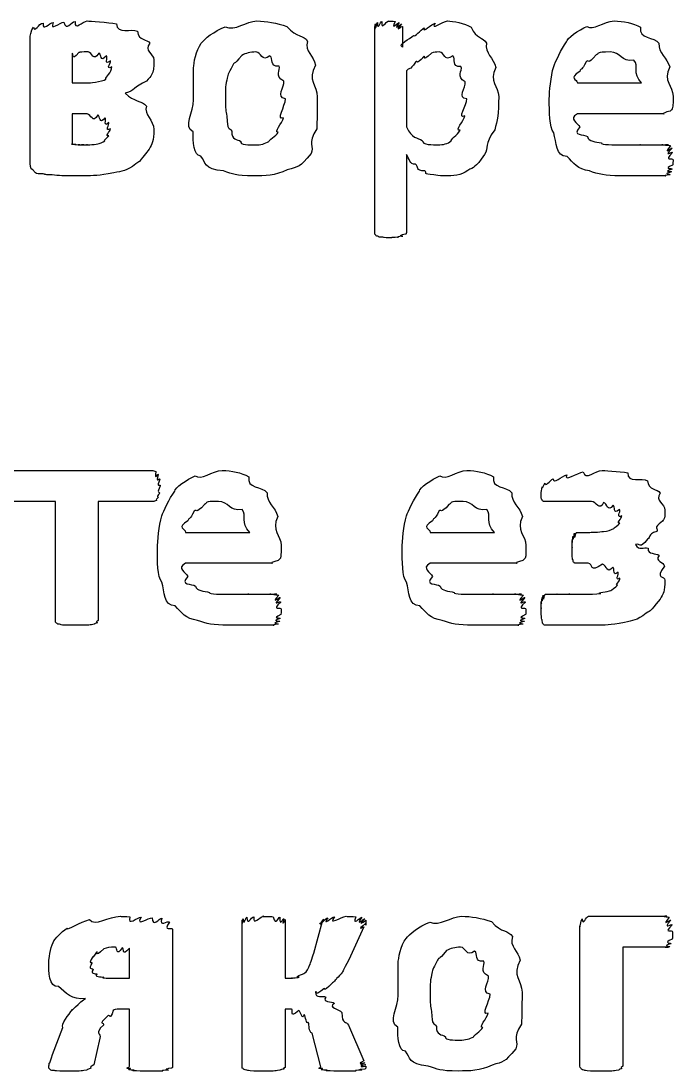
# Model space of a CAD drawing. Header units: millimetres. Extents: x 25 to 190, y 204 to 253.
# Drawn here: x 119.92 to 127.35, y 204.34 to 216.3 of the extents above; entities that cross this region are included whole.
import ezdxf

# ---------------------------------------------------------------- set-up
doc = ezdxf.new("R2010")
doc.units = ezdxf.units.MM
doc.layers.get('0').update_dxf_attribs({"linetype": 'CONTINUOUS'})

msp = doc.modelspace()

# ---------------------------------------------------------------- linework, layer by layer
at = {"color": 0}
for p, q in [((123.954, 213.894), (123.954, 216.242)), ((124.269, 216.242), (124.269, 216.005)), ((120.022, 214.72), (120.022, 216.12)), ((120.501, 215.938), (120.501, 215.597)), ((120.953, 215.779), (120.953, 215.779)), ((124.313, 215.735), (124.313, 215.095)), ((120.501, 215.597), (120.7, 215.597)), ((126.263, 215.597), (126.996, 215.597)), ((122.934, 215.415), (122.934, 215.415)), ((123.297, 215.437), (123.297, 215.437)), ((125.002, 215.415), (125.002, 215.415)), ((125.366, 215.442), (125.366, 215.442)), ((127.354, 215.448), (127.354, 215.387)), ((120.672, 215.244), (120.501, 215.244)), ((120.501, 215.244), (120.501, 214.902)), ((127.249, 215.244), (126.263, 215.244)), ((120.937, 215.073), (120.937, 215.073)), ((121.433, 215.068), (121.433, 215.068)), ((124.313, 214.781), (124.313, 213.894)), ((119.687, 211.18), (121.423, 211.18)), ((121.506, 211.004), (121.506, 211.004)), ((120.31, 210.827), (119.681, 210.827)), ((120.31, 209.471), (120.31, 210.827)), ((121.429, 210.827), (120.8, 210.827)), ((120.8, 210.827), (120.8, 209.471)), ((121.794, 210.475), (122.527, 210.475)), ((124.584, 210.475), (125.317, 210.475)), ((126.253, 210.475), (126.402, 210.475)), ((122.885, 210.326), (122.885, 210.265)), ((125.676, 210.326), (125.676, 210.265)), ((126.931, 210.337), (126.926, 210.337)), ((122.78, 210.122), (121.794, 210.122)), ((125.571, 210.122), (124.584, 210.122)), ((126.385, 210.122), (126.248, 210.122)), ((127.262, 209.929), (127.262, 209.929)), ((126.391, 206.099), (127.284, 206.099)), ((122.44, 204.38), (122.44, 206.055)), ((122.931, 206.061), (122.931, 205.394)), ((123.256, 205.68), (123.355, 206.044)), ((123.829, 205.978), (123.658, 205.603)), ((126.292, 204.391), (126.292, 205.989)), ((121.646, 205.951), (121.646, 204.391)), ((127.35, 205.923), (127.35, 205.923)), ((121.156, 205.394), (121.156, 205.736)), ((127.301, 205.747), (126.782, 205.747)), ((126.782, 205.747), (126.782, 204.391)), ((121.001, 205.394), (121.156, 205.394)), ((122.931, 205.394), (123.013, 205.394)), ((125.268, 205.212), (125.268, 205.212)), ((125.632, 205.234), (125.632, 205.234)), ((121.156, 205.041), (121.062, 205.041)), ((121.156, 204.391), (121.156, 205.041)), ((123.002, 205.041), (122.931, 205.041)), ((122.931, 205.041), (122.931, 204.374)), ((120.279, 204.523), (120.395, 204.832)), ((123.339, 204.385), (123.239, 204.766)), ((123.653, 204.859), (123.829, 204.451)), ((120.819, 204.71), (120.748, 204.407)), ((123.851, 204.38), (123.851, 204.38))]:
    msp.add_line(p, q, dxfattribs=at)
for points in [[(120.06, 216.231), (120.073, 216.166), (120.122, 216.276), (120.171, 216.28)], [(120.171, 216.28), (120.157, 216.173), (120.245, 216.286), (120.286, 216.286)], [(120.286, 216.286), (120.238, 216.177), (120.366, 216.291), (120.408, 216.291)], [(120.408, 216.291), (120.437, 216.181), (120.49, 216.297), (120.534, 216.297)], [(120.534, 216.297), (120.525, 216.184), (120.624, 216.303), (120.672, 216.303)], [(120.672, 216.303), (120.701, 216.303), (120.912, 216.291), (121.008, 216.269)], [(121.008, 216.269), (121.01, 216.144), (121.182, 216.222), (121.245, 216.187)], [(122.245, 216.236), (122.363, 216.184), (122.487, 216.303), (122.608, 216.303)], [(122.608, 216.303), (122.716, 216.303), (122.835, 216.282), (122.95, 216.242)], [(123.954, 216.242), (123.954, 216.159), (123.956, 216.265), (123.96, 216.269)], [(123.96, 216.269), (123.962, 216.17), (123.971, 216.282), (123.982, 216.286)], [(123.982, 216.286), (123.988, 216.181), (124.012, 216.297), (124.032, 216.297)], [(124.032, 216.297), (124.027, 216.184), (124.079, 216.303), (124.109, 216.303)], [(124.109, 216.303), (124.09, 216.303), (124.167, 216.3), (124.186, 216.297)], [(124.186, 216.297), (124.127, 216.181), (124.219, 216.293), (124.23, 216.286)], [(124.23, 216.286), (124.153, 216.17), (124.254, 216.276), (124.258, 216.269)], [(124.258, 216.269), (124.164, 216.155), (124.269, 216.253), (124.269, 216.242)], [(124.517, 216.225), (124.491, 216.159), (124.602, 216.269), (124.643, 216.28)], [(124.643, 216.28), (124.575, 216.184), (124.733, 216.303), (124.781, 216.303)], [(124.781, 216.303), (124.847, 216.303), (124.977, 216.277), (125.052, 216.231)], [(126.373, 216.242), (126.439, 216.184), (126.567, 216.303), (126.682, 216.303)], [(126.682, 216.303), (126.788, 216.303), (126.899, 216.277), (126.985, 216.231)], [(120.022, 216.12), (120.022, 216.111), (120.034, 216.204), (120.06, 216.231)], [(121.245, 216.187), (121.256, 216.071), (121.358, 216.104), (121.389, 216.049)], [(121.974, 216.049), (122.007, 216.096), (122.126, 216.192), (122.245, 216.236)], [(122.95, 216.242), (123.066, 216.107), (123.146, 216.148), (123.187, 216.071)], [(124.269, 216.005), (124.208, 216.038), (124.354, 216.1), (124.395, 216.137)], [(124.395, 216.137), (124.406, 216.111), (124.476, 216.203), (124.517, 216.225)], [(125.052, 216.231), (125.112, 216.093), (125.184, 216.126), (125.228, 216.049)], [(126.141, 216.065), (126.137, 216.104), (126.281, 216.201), (126.373, 216.242)], [(126.985, 216.231), (126.957, 216.093), (127.139, 216.126), (127.194, 216.049)], [(121.389, 216.049), (121.314, 215.961), (121.433, 215.93), (121.433, 215.862)], [(121.886, 215.768), (121.886, 215.82), (121.915, 215.972), (121.974, 216.049)], [(123.187, 216.071), (123.15, 215.956), (123.26, 215.907), (123.275, 215.801)], [(125.228, 216.049), (125.203, 215.938), (125.311, 215.879), (125.332, 215.773)], [(125.993, 215.784), (126.012, 215.831), (126.078, 215.988), (126.141, 216.065)], [(127.194, 216.049), (127.185, 215.938), (127.289, 215.881), (127.316, 215.779)], [(120.578, 215.944), (120.481, 215.828), (120.523, 215.941), (120.501, 215.938)], [(120.683, 215.95), (120.542, 215.95), (120.612, 215.947), (120.578, 215.944)], [(120.805, 215.938), (120.745, 215.831), (120.73, 215.95), (120.683, 215.95)], [(120.893, 215.906), (120.815, 215.817), (120.84, 215.93), (120.805, 215.938)], [(120.937, 215.85), (120.86, 215.787), (120.915, 215.89), (120.893, 215.906)], [(122.437, 215.911), (122.33, 215.78), (122.362, 215.848), (122.333, 215.801)], [(122.597, 215.95), (122.532, 215.95), (122.481, 215.936), (122.437, 215.911)], [(122.757, 215.906), (122.658, 215.831), (122.659, 215.95), (122.597, 215.95)], [(122.862, 215.79), (122.746, 215.776), (122.801, 215.879), (122.757, 215.906)], [(124.511, 215.9), (124.413, 215.784), (124.45, 215.863), (124.418, 215.834)], [(124.599, 215.938), (124.473, 215.817), (124.54, 215.918), (124.511, 215.9)], [(124.688, 215.95), (124.649, 215.95), (124.628, 215.946), (124.599, 215.938)], [(124.842, 215.906), (124.74, 215.831), (124.75, 215.95), (124.688, 215.95)], [(124.936, 215.784), (124.821, 215.773), (124.882, 215.875), (124.842, 215.906)], [(126.478, 215.917), (126.373, 215.791), (126.395, 215.872), (126.362, 215.839)], [(126.638, 215.95), (126.464, 215.95), (126.524, 215.938), (126.478, 215.917)], [(126.908, 215.856), (126.762, 215.831), (126.759, 215.95), (126.638, 215.95)], [(120.953, 215.779), (120.878, 215.743), (120.948, 215.828), (120.937, 215.85)], [(120.887, 215.641), (120.878, 215.659), (120.953, 215.719), (120.953, 215.779)], [(121.433, 215.862), (121.433, 215.677), (121.405, 215.685), (121.35, 215.619)], [(121.886, 215.404), (121.886, 215.482), (121.886, 215.658), (121.886, 215.768)], [(122.333, 215.801), (122.272, 215.685), (122.28, 215.696), (122.266, 215.63)], [(122.917, 215.619), (122.797, 215.677), (122.887, 215.742), (122.862, 215.79)], [(123.275, 215.801), (123.179, 215.626), (123.297, 215.572), (123.297, 215.437)], [(124.418, 215.834), (124.347, 215.729), (124.349, 215.775), (124.313, 215.735)], [(124.985, 215.608), (124.87, 215.67), (124.961, 215.732), (124.936, 215.784)], [(125.332, 215.773), (125.247, 215.611), (125.366, 215.56), (125.366, 215.442)], [(125.943, 215.415), (125.943, 215.494), (125.96, 215.674), (125.993, 215.784)], [(126.362, 215.839), (126.31, 215.729), (126.308, 215.773), (126.29, 215.729)], [(126.996, 215.597), (126.883, 215.707), (126.97, 215.792), (126.908, 215.856)], [(127.316, 215.779), (127.236, 215.615), (127.354, 215.565), (127.354, 215.448)], [(126.29, 215.729), (126.155, 215.644), (126.263, 215.644), (126.263, 215.597)], [(120.7, 215.597), (120.672, 215.597), (120.843, 215.611), (120.887, 215.641)], [(121.35, 215.619), (121.204, 215.549), (121.214, 215.51), (121.108, 215.481)], [(122.266, 215.63), (122.246, 215.555), (122.25, 215.499), (122.25, 215.426)], [(122.934, 215.415), (122.819, 215.432), (122.928, 215.555), (122.917, 215.619)], [(125.002, 215.415), (124.888, 215.423), (124.996, 215.544), (124.985, 215.608)], [(121.108, 215.481), (121.204, 215.376), (121.295, 215.405), (121.35, 215.332)], [(122.25, 215.426), (122.246, 215.291), (122.255, 215.283), (122.266, 215.217)], [(122.911, 215.2), (122.819, 215.163), (122.934, 215.338), (122.934, 215.415)], [(123.297, 215.437), (123.297, 215.24), (123.294, 215.184), (123.292, 215.073)], [(124.98, 215.222), (124.888, 215.174), (125.002, 215.349), (125.002, 215.415)], [(125.366, 215.442), (125.366, 215.236), (125.35, 215.175), (125.321, 215.062)], [(125.993, 215.029), (125.943, 215.092), (125.943, 215.267), (125.943, 215.415)], [(121.35, 215.332), (121.314, 215.233), (121.433, 215.174), (121.433, 215.068)], [(121.88, 215.04), (121.768, 215.097), (121.886, 215.267), (121.886, 215.404)], [(127.354, 215.387), (127.354, 215.288), (127.343, 215.299), (127.321, 215.277)], [(120.793, 215.233), (120.738, 215.126), (120.719, 215.244), (120.672, 215.244)], [(120.876, 215.2), (120.805, 215.112), (120.826, 215.225), (120.793, 215.233)], [(120.92, 215.145), (120.849, 215.082), (120.898, 215.185), (120.876, 215.2)], [(122.266, 215.217), (122.268, 215.046), (122.295, 215.097), (122.321, 215.046)], [(122.851, 215.035), (122.793, 215.035), (122.9, 215.137), (122.911, 215.2)], [(124.925, 215.057), (124.861, 215.053), (124.969, 215.163), (124.98, 215.222)], [(126.263, 215.244), (126.155, 215.189), (126.271, 215.139), (126.29, 215.095)], [(127.321, 215.277), (127.192, 215.244), (127.274, 215.244), (127.249, 215.244)], [(120.937, 215.073), (120.866, 215.041), (120.931, 215.126), (120.92, 215.145)], [(120.92, 214.996), (120.866, 214.982), (120.937, 215.043), (120.937, 215.073)], [(121.433, 215.068), (121.433, 214.924), (121.413, 214.908), (121.378, 214.842)], [(123.292, 215.073), (123.176, 214.905), (123.27, 214.872), (123.226, 214.792)], [(124.313, 215.095), (124.374, 214.96), (124.435, 214.977), (124.495, 214.941)], [(124.825, 214.936), (124.81, 214.949), (124.899, 215.004), (124.925, 215.057)], [(125.321, 215.062), (125.192, 214.894), (125.257, 214.858), (125.206, 214.781)], [(126.29, 215.095), (126.192, 214.986), (126.337, 215.018), (126.378, 214.985)], [(120.793, 214.902), (120.805, 214.905), (120.854, 214.92), (120.876, 214.936)], [(120.876, 214.936), (120.849, 214.938), (120.912, 214.974), (120.92, 214.996)], [(121.969, 214.764), (121.882, 214.766), (121.88, 214.933), (121.88, 215.04)], [(122.321, 215.046), (122.319, 214.946), (122.382, 214.959), (122.426, 214.93)], [(122.426, 214.93), (122.407, 214.891), (122.525, 214.891), (122.592, 214.891)], [(122.592, 214.891), (122.65, 214.891), (122.702, 214.904), (122.746, 214.93)], [(122.746, 214.93), (122.738, 214.942), (122.825, 214.991), (122.851, 215.035)], [(124.495, 214.941), (124.491, 214.891), (124.613, 214.891), (124.677, 214.891)], [(124.677, 214.891), (124.729, 214.891), (124.784, 214.905), (124.825, 214.936)], [(126.147, 214.759), (126.012, 214.759), (126.028, 214.922), (125.993, 215.029)], [(126.378, 214.985), (126.391, 214.924), (126.472, 214.931), (126.538, 214.913)], [(120.501, 214.902), (120.474, 214.898), (120.53, 214.9), (120.545, 214.897)], [(120.545, 214.897), (120.503, 214.894), (120.574, 214.894), (120.589, 214.891)], [(120.589, 214.891), (120.531, 214.891), (120.618, 214.891), (120.633, 214.891)], [(120.633, 214.891), (120.562, 214.891), (120.662, 214.891), (120.678, 214.891)], [(120.678, 214.891), (120.62, 214.891), (120.76, 214.894), (120.793, 214.902)], [(121.378, 214.842), (121.245, 214.673), (121.295, 214.72), (121.229, 214.676)], [(126.538, 214.913), (126.523, 214.891), (126.684, 214.891), (126.781, 214.891)], [(126.781, 214.891), (126.814, 214.891), (126.926, 214.891), (126.985, 214.891)], [(126.985, 214.891), (126.931, 214.891), (127.092, 214.891), (127.134, 214.891)], [(127.134, 214.891), (127.134, 214.891), (127.212, 214.891), (127.238, 214.891)], [(127.238, 214.891), (127.189, 214.891), (127.289, 214.891), (127.304, 214.891)], [(127.304, 214.891), (127.213, 214.891), (127.322, 214.887), (127.327, 214.88)], [(127.327, 214.88), (127.225, 214.762), (127.339, 214.866), (127.343, 214.853)], [(127.343, 214.853), (127.233, 214.737), (127.349, 214.825), (127.349, 214.803)], [(120.055, 214.605), (120.022, 214.607), (120.022, 214.668), (120.022, 214.72)], [(122.228, 214.594), (121.999, 214.616), (122.027, 214.69), (121.969, 214.764)], [(123.226, 214.792), (123.088, 214.627), (123.091, 214.649), (122.955, 214.605)], [(124.418, 214.671), (124.347, 214.66), (124.349, 214.74), (124.313, 214.781)], [(125.206, 214.781), (125.09, 214.623), (125.09, 214.643), (125.013, 214.599)], [(126.401, 214.594), (126.266, 214.612), (126.216, 214.685), (126.147, 214.759)], [(127.349, 214.803), (127.236, 214.693), (127.354, 214.753), (127.354, 214.72)], [(127.354, 214.72), (127.354, 214.638), (127.351, 214.678), (127.349, 214.66)], [(120.171, 214.561), (120.069, 214.556), (120.08, 214.579), (120.055, 214.605)], [(120.975, 214.571), (120.793, 214.539), (120.758, 214.539), (120.622, 214.539)], [(121.229, 214.676), (121.113, 214.585), (121.077, 214.596), (120.975, 214.571)], [(122.575, 214.539), (122.349, 214.539), (122.345, 214.556), (122.228, 214.594)], [(122.955, 214.605), (122.819, 214.539), (122.696, 214.539), (122.575, 214.539)], [(124.522, 214.594), (124.418, 214.596), (124.453, 214.641), (124.418, 214.671)], [(124.627, 214.55), (124.486, 214.556), (124.558, 214.574), (124.522, 214.594)], [(125.013, 214.599), (124.936, 214.539), (124.847, 214.539), (124.748, 214.539)], [(126.748, 214.539), (126.582, 214.539), (126.5, 214.556), (126.401, 214.594)], [(127.338, 214.583), (127.222, 214.556), (127.328, 214.561), (127.321, 214.55)], [(127.343, 214.616), (127.229, 214.579), (127.34, 214.594), (127.338, 214.583)], [(127.349, 214.66), (127.233, 214.605), (127.346, 214.629), (127.343, 214.616)], [(120.275, 214.55), (120.157, 214.55), (120.206, 214.556), (120.171, 214.561)], [(120.385, 214.539), (120.344, 214.541), (120.311, 214.545), (120.275, 214.55)], [(120.501, 214.539), (120.421, 214.539), (120.425, 214.539), (120.385, 214.539)], [(120.622, 214.539), (120.498, 214.539), (120.541, 214.539), (120.501, 214.539)], [(124.748, 214.539), (124.674, 214.539), (124.663, 214.541), (124.627, 214.55)], [(126.963, 214.539), (126.792, 214.539), (126.825, 214.539), (126.748, 214.539)], [(127.139, 214.539), (127.041, 214.539), (127.029, 214.539), (126.963, 214.539)], [(127.266, 214.539), (127.145, 214.539), (127.19, 214.539), (127.139, 214.539)], [(127.321, 214.55), (127.211, 214.539), (127.299, 214.539), (127.266, 214.539)], [(123.96, 213.866), (123.954, 213.863), (123.954, 213.882), (123.954, 213.894)], [(123.988, 213.85), (123.965, 213.848), (123.967, 213.859), (123.96, 213.866)], [(124.302, 213.872), (124.182, 213.848), (124.288, 213.854), (124.274, 213.85)], [(124.313, 213.894), (124.31, 213.866), (124.309, 213.88), (124.302, 213.872)], [(124.043, 213.838), (123.99, 213.837), (124.001, 213.843), (123.988, 213.85)], [(124.131, 213.833), (124.038, 213.833), (124.068, 213.836), (124.043, 213.838)], [(124.219, 213.838), (124.109, 213.833), (124.167, 213.833), (124.131, 213.833)], [(124.274, 213.85), (124.156, 213.837), (124.244, 213.838), (124.219, 213.838)], [(121.423, 211.18), (121.415, 211.18), (121.445, 211.176), (121.456, 211.169)], [(121.456, 211.169), (121.437, 211.048), (121.475, 211.15), (121.484, 211.136)], [(121.484, 211.136), (121.452, 211.018), (121.496, 211.103), (121.5, 211.081)], [(121.672, 210.943), (121.668, 210.982), (121.812, 211.078), (121.904, 211.12)], [(121.904, 211.12), (121.97, 211.062), (122.098, 211.18), (122.213, 211.18)], [(122.213, 211.18), (122.319, 211.18), (122.43, 211.156), (122.516, 211.109)], [(122.516, 211.109), (122.488, 210.971), (122.67, 211.004), (122.725, 210.927)], [(124.463, 210.943), (124.459, 210.982), (124.602, 211.078), (124.695, 211.12)], [(124.695, 211.12), (124.761, 211.062), (124.889, 211.18), (125.003, 211.18)], [(125.003, 211.18), (125.109, 211.18), (125.221, 211.156), (125.306, 211.109)], [(125.306, 211.109), (125.279, 210.971), (125.461, 211.004), (125.516, 210.927)], [(125.989, 211.086), (125.986, 211.018), (126.083, 211.12), (126.143, 211.13)], [(126.143, 211.13), (126.104, 211.044), (126.264, 211.156), (126.33, 211.164)], [(126.33, 211.164), (126.358, 211.062), (126.471, 211.18), (126.545, 211.18)], [(126.545, 211.18), (126.537, 211.18), (126.749, 211.171), (126.837, 211.153)], [(126.837, 211.153), (126.832, 211.026), (127, 211.104), (127.063, 211.064)], [(121.5, 211.081), (121.459, 210.973), (121.506, 211.033), (121.506, 211.004)], [(121.506, 211.004), (121.459, 210.911), (121.503, 210.943), (121.5, 210.921)], [(125.851, 210.921), (125.851, 210.918), (125.853, 210.973), (125.862, 210.993)], [(125.862, 210.993), (125.864, 210.955), (125.88, 211.026), (125.895, 211.037)], [(125.895, 211.037), (125.898, 210.982), (125.944, 211.067), (125.989, 211.086)], [(127.063, 211.064), (127.074, 210.949), (127.174, 210.979), (127.207, 210.921)], [(121.484, 210.871), (121.441, 210.841), (121.473, 210.845), (121.462, 210.838)], [(121.5, 210.921), (121.452, 210.871), (121.491, 210.885), (121.484, 210.871)], [(121.524, 210.662), (121.543, 210.709), (121.609, 210.866), (121.672, 210.943)], [(122.725, 210.927), (122.716, 210.816), (122.82, 210.759), (122.847, 210.657)], [(124.314, 210.662), (124.333, 210.709), (124.4, 210.866), (124.463, 210.943)], [(125.516, 210.927), (125.506, 210.816), (125.611, 210.759), (125.637, 210.657)], [(125.851, 210.871), (125.851, 210.871), (125.851, 210.902), (125.851, 210.921)], [(125.862, 210.844), (125.853, 210.845), (125.853, 210.861), (125.851, 210.871)], [(127.207, 210.921), (127.143, 210.834), (127.262, 210.801), (127.262, 210.728)], [(121.462, 210.838), (121.419, 210.827), (121.44, 210.827), (121.429, 210.827)], [(122.009, 210.794), (121.904, 210.669), (121.926, 210.75), (121.893, 210.717)], [(122.169, 210.827), (121.995, 210.827), (122.055, 210.816), (122.009, 210.794)], [(122.439, 210.734), (122.293, 210.709), (122.29, 210.827), (122.169, 210.827)], [(124.799, 210.794), (124.695, 210.669), (124.716, 210.75), (124.684, 210.717)], [(124.959, 210.827), (124.786, 210.827), (124.846, 210.816), (124.799, 210.794)], [(125.229, 210.734), (125.083, 210.709), (125.081, 210.827), (124.959, 210.827)], [(125.878, 210.827), (125.862, 210.83), (125.864, 210.836), (125.862, 210.844)], [(125.895, 210.827), (125.876, 210.827), (125.885, 210.827), (125.878, 210.827)], [(125.955, 210.827), (125.891, 210.827), (125.906, 210.827), (125.895, 210.827)], [(126.06, 210.827), (125.95, 210.827), (125.984, 210.827), (125.955, 210.827)], [(126.214, 210.827), (126.151, 210.827), (126.104, 210.827), (126.06, 210.827)], [(126.424, 210.827), (126.273, 210.827), (126.276, 210.827), (126.214, 210.827)], [(126.562, 210.816), (126.519, 210.709), (126.475, 210.827), (126.424, 210.827)], [(126.672, 210.783), (126.603, 210.695), (126.606, 210.808), (126.562, 210.816)], [(126.744, 210.734), (126.662, 210.669), (126.701, 210.772), (126.672, 210.783)], [(121.474, 210.293), (121.474, 210.371), (121.491, 210.552), (121.524, 210.662)], [(121.893, 210.717), (121.841, 210.607), (121.839, 210.651), (121.821, 210.607)], [(122.527, 210.475), (122.414, 210.585), (122.501, 210.67), (122.439, 210.734)], [(122.847, 210.657), (122.767, 210.493), (122.885, 210.443), (122.885, 210.326)], [(124.265, 210.293), (124.265, 210.371), (124.281, 210.552), (124.314, 210.662)], [(124.684, 210.717), (124.631, 210.607), (124.63, 210.651), (124.612, 210.607)], [(125.317, 210.475), (125.204, 210.585), (125.291, 210.67), (125.229, 210.734)], [(125.637, 210.657), (125.557, 210.493), (125.676, 210.443), (125.676, 210.326)], [(126.771, 210.662), (126.699, 210.629), (126.762, 210.715), (126.744, 210.734)], [(126.749, 210.579), (126.699, 210.57), (126.771, 210.632), (126.771, 210.662)], [(127.262, 210.728), (127.262, 210.599), (127.252, 210.641), (127.234, 210.601)], [(121.821, 210.607), (121.686, 210.522), (121.794, 210.522), (121.794, 210.475)], [(124.612, 210.607), (124.477, 210.522), (124.584, 210.522), (124.584, 210.475)], [(126.562, 210.486), (126.607, 210.488), (126.647, 210.504), (126.678, 210.519)], [(126.678, 210.519), (126.669, 210.522), (126.734, 210.557), (126.749, 210.579)], [(127.234, 210.601), (127.11, 210.519), (127.197, 210.522), (127.168, 210.486)], [(126.203, 210.381), (126.206, 210.316), (126.21, 210.42), (126.214, 210.431)], [(126.203, 210.304), (126.203, 210.272), (126.203, 210.359), (126.203, 210.381)], [(126.214, 210.431), (126.214, 210.342), (126.223, 210.455), (126.231, 210.464)], [(126.231, 210.464), (126.228, 210.356), (126.245, 210.475), (126.253, 210.475)], [(126.402, 210.475), (126.398, 210.475), (126.518, 210.477), (126.562, 210.486)], [(127.063, 210.397), (126.971, 210.279), (126.978, 210.351), (126.931, 210.337)], [(127.168, 210.486), (127.055, 210.449), (127.108, 210.422), (127.063, 210.397)], [(121.524, 209.907), (121.474, 209.97), (121.474, 210.145), (121.474, 210.293)], [(122.885, 210.265), (122.885, 210.166), (122.874, 210.177), (122.852, 210.155)], [(124.314, 209.907), (124.265, 209.97), (124.265, 210.145), (124.265, 210.293)], [(125.676, 210.265), (125.676, 210.166), (125.665, 210.177), (125.643, 210.155)], [(126.203, 210.216), (126.203, 210.21), (126.203, 210.271), (126.203, 210.304)], [(126.926, 210.337), (126.967, 210.257), (127.021, 210.315), (127.069, 210.293)], [(127.069, 210.293), (127.063, 210.217), (127.158, 210.246), (127.196, 210.21)], [(122.852, 210.155), (122.723, 210.122), (122.805, 210.122), (122.78, 210.122)], [(125.643, 210.155), (125.513, 210.122), (125.596, 210.122), (125.571, 210.122)], [(126.214, 210.16), (126.206, 210.162), (126.206, 210.193), (126.203, 210.216)], [(126.226, 210.133), (126.214, 210.136), (126.217, 210.149), (126.214, 210.16)], [(127.196, 210.21), (127.14, 210.147), (127.256, 210.136), (127.256, 210.089)], [(121.794, 210.122), (121.686, 210.067), (121.802, 210.017), (121.821, 209.973)], [(124.584, 210.122), (124.477, 210.067), (124.593, 210.017), (124.612, 209.973)], [(126.248, 210.122), (126.226, 210.122), (126.232, 210.125), (126.226, 210.133)], [(126.551, 210.111), (126.391, 210.003), (126.451, 210.122), (126.385, 210.122)], [(126.667, 210.078), (126.6, 209.99), (126.597, 210.102), (126.551, 210.111)], [(126.727, 210.023), (126.658, 209.959), (126.696, 210.063), (126.667, 210.078)], [(126.749, 209.951), (126.684, 209.915), (126.741, 210), (126.727, 210.023)], [(127.256, 210.089), (127.143, 209.935), (127.262, 209.987), (127.262, 209.929)], [(121.678, 209.637), (121.543, 209.637), (121.559, 209.799), (121.524, 209.907)], [(121.821, 209.973), (121.724, 209.864), (121.868, 209.896), (121.909, 209.863)], [(124.468, 209.637), (124.333, 209.637), (124.35, 209.799), (124.314, 209.907)], [(124.612, 209.973), (124.514, 209.864), (124.659, 209.896), (124.7, 209.863)], [(126.722, 209.874), (126.684, 209.86), (126.749, 209.921), (126.749, 209.951)], [(127.262, 209.929), (127.262, 209.798), (127.243, 209.78), (127.207, 209.714)], [(121.909, 209.863), (121.922, 209.802), (122.003, 209.809), (122.069, 209.791)], [(122.069, 209.791), (122.054, 209.769), (122.216, 209.769), (122.312, 209.769)], [(124.7, 209.863), (124.713, 209.802), (124.794, 209.809), (124.86, 209.791)], [(124.86, 209.791), (124.845, 209.769), (125.006, 209.769), (125.102, 209.769)], [(126.529, 209.78), (126.468, 209.783), (126.614, 209.798), (126.644, 209.813)], [(126.644, 209.813), (126.647, 209.816), (126.702, 209.852), (126.722, 209.874)], [(122.312, 209.769), (122.345, 209.769), (122.457, 209.769), (122.516, 209.769)], [(122.516, 209.769), (122.462, 209.769), (122.623, 209.769), (122.665, 209.769)], [(122.665, 209.769), (122.665, 209.769), (122.743, 209.769), (122.769, 209.769)], [(122.769, 209.769), (122.72, 209.769), (122.82, 209.769), (122.835, 209.769)], [(122.835, 209.769), (122.745, 209.769), (122.853, 209.765), (122.858, 209.758)], [(122.858, 209.758), (122.756, 209.64), (122.87, 209.744), (122.874, 209.731)], [(122.874, 209.731), (122.764, 209.615), (122.88, 209.703), (122.88, 209.681)], [(122.88, 209.681), (122.767, 209.571), (122.885, 209.631), (122.885, 209.598)], [(125.102, 209.769), (125.136, 209.769), (125.247, 209.769), (125.306, 209.769)], [(125.306, 209.769), (125.253, 209.769), (125.414, 209.769), (125.455, 209.769)], [(125.455, 209.769), (125.455, 209.769), (125.534, 209.769), (125.56, 209.769)], [(125.56, 209.769), (125.51, 209.769), (125.611, 209.769), (125.626, 209.769)], [(125.626, 209.769), (125.535, 209.769), (125.644, 209.765), (125.648, 209.758)], [(125.648, 209.758), (125.546, 209.64), (125.661, 209.744), (125.665, 209.731)], [(125.665, 209.731), (125.554, 209.615), (125.67, 209.703), (125.67, 209.681)], [(125.67, 209.681), (125.557, 209.571), (125.676, 209.631), (125.676, 209.598)], [(125.851, 209.687), (125.853, 209.615), (125.858, 209.719), (125.862, 209.731)], [(125.851, 209.615), (125.851, 209.578), (125.851, 209.667), (125.851, 209.687)], [(125.862, 209.731), (125.862, 209.64), (125.869, 209.754), (125.873, 209.758)], [(125.873, 209.758), (125.873, 209.651), (125.887, 209.769), (125.895, 209.769)], [(125.895, 209.769), (125.891, 209.769), (125.922, 209.769), (125.944, 209.769)], [(125.944, 209.769), (125.935, 209.769), (125.995, 209.769), (126.033, 209.769)], [(126.033, 209.769), (126.012, 209.769), (126.121, 209.769), (126.176, 209.769)], [(126.176, 209.769), (126.122, 209.769), (126.299, 209.769), (126.38, 209.769)], [(126.38, 209.769), (126.376, 209.769), (126.485, 209.772), (126.529, 209.78)], [(127.207, 209.714), (127.07, 209.551), (127.116, 209.598), (127.047, 209.554)], [(121.932, 209.471), (121.797, 209.489), (121.747, 209.562), (121.678, 209.637)], [(122.885, 209.598), (122.885, 209.515), (122.882, 209.556), (122.88, 209.538)], [(124.722, 209.471), (124.587, 209.489), (124.538, 209.562), (124.468, 209.637)], [(125.676, 209.598), (125.676, 209.515), (125.673, 209.556), (125.67, 209.538)], [(125.851, 209.538), (125.851, 209.518), (125.851, 209.585), (125.851, 209.615)], [(127.047, 209.554), (126.934, 209.463), (126.898, 209.474), (126.799, 209.449)], [(120.321, 209.444), (120.31, 209.441), (120.31, 209.46), (120.31, 209.471)], [(120.359, 209.427), (120.323, 209.43), (120.328, 209.44), (120.321, 209.444)], [(120.431, 209.416), (120.361, 209.419), (120.377, 209.423), (120.359, 209.427)], [(120.751, 209.427), (120.702, 209.419), (120.706, 209.419), (120.673, 209.416)], [(120.789, 209.444), (120.74, 209.43), (120.769, 209.434), (120.751, 209.427)], [(120.8, 209.471), (120.753, 209.441), (120.796, 209.451), (120.789, 209.444)], [(122.279, 209.416), (122.113, 209.416), (122.031, 209.434), (121.932, 209.471)], [(122.852, 209.427), (122.742, 209.416), (122.83, 209.416), (122.797, 209.416)], [(122.869, 209.46), (122.753, 209.434), (122.859, 209.439), (122.852, 209.427)], [(122.874, 209.494), (122.76, 209.456), (122.871, 209.471), (122.869, 209.46)], [(122.88, 209.538), (122.764, 209.483), (122.877, 209.507), (122.874, 209.494)], [(125.069, 209.416), (124.904, 209.416), (124.821, 209.434), (124.722, 209.471)], [(125.643, 209.427), (125.532, 209.416), (125.621, 209.416), (125.587, 209.416)], [(125.659, 209.46), (125.543, 209.434), (125.65, 209.439), (125.643, 209.427)], [(125.665, 209.494), (125.55, 209.456), (125.662, 209.471), (125.659, 209.46)], [(125.67, 209.538), (125.554, 209.483), (125.668, 209.507), (125.665, 209.494)], [(125.862, 209.477), (125.853, 209.474), (125.853, 209.515), (125.851, 209.538)], [(125.873, 209.433), (125.862, 209.441), (125.864, 209.462), (125.862, 209.477)], [(125.906, 209.416), (125.873, 209.416), (125.88, 209.422), (125.873, 209.433)], [(126.799, 209.449), (126.623, 209.416), (126.592, 209.416), (126.468, 209.416)], [(120.552, 209.416), (120.422, 209.416), (120.464, 209.416), (120.431, 209.416)], [(120.673, 209.416), (120.64, 209.416), (120.603, 209.416), (120.552, 209.416)], [(122.494, 209.416), (122.323, 209.416), (122.356, 209.416), (122.279, 209.416)], [(122.67, 209.416), (122.572, 209.416), (122.56, 209.416), (122.494, 209.416)], [(122.797, 209.416), (122.676, 209.416), (122.721, 209.416), (122.67, 209.416)], [(125.284, 209.416), (125.113, 209.416), (125.147, 209.416), (125.069, 209.416)], [(125.461, 209.416), (125.363, 209.416), (125.35, 209.416), (125.284, 209.416)], [(125.587, 209.416), (125.466, 209.416), (125.512, 209.416), (125.461, 209.416)], [(125.978, 209.416), (125.902, 209.416), (125.92, 209.416), (125.906, 209.416)], [(126.104, 209.416), (125.972, 209.416), (126.013, 209.416), (125.978, 209.416)], [(126.27, 209.416), (126.188, 209.416), (126.155, 209.416), (126.104, 209.416)], [(126.468, 209.416), (126.31, 209.416), (126.331, 209.416), (126.27, 209.416)], [(120.698, 206.061), (120.764, 205.981), (120.919, 206.099), (121.051, 206.099)], [(121.051, 206.099), (121.047, 206.099), (121.12, 206.097), (121.161, 206.094)], [(121.161, 206.094), (121.128, 205.978), (121.244, 206.091), (121.288, 206.089)], [(121.288, 206.089), (121.216, 205.974), (121.374, 206.086), (121.415, 206.083)], [(121.415, 206.083), (121.418, 205.967), (121.495, 206.077), (121.525, 206.077)], [(121.525, 206.077), (121.488, 205.963), (121.594, 206.058), (121.613, 206.033)], [(122.44, 206.055), (122.44, 205.959), (122.443, 206.068), (122.451, 206.072)], [(122.451, 206.072), (122.458, 205.97), (122.476, 206.084), (122.495, 206.089)], [(122.495, 206.089), (122.498, 205.978), (122.542, 206.094), (122.572, 206.094)], [(122.572, 206.094), (122.561, 205.981), (122.641, 206.099), (122.683, 206.099)], [(122.683, 206.099), (122.645, 206.099), (122.762, 206.097), (122.793, 206.094)], [(122.793, 206.094), (122.826, 205.978), (122.851, 206.091), (122.87, 206.089)], [(122.87, 206.089), (122.866, 205.97), (122.906, 206.079), (122.914, 206.072)], [(122.914, 206.072), (122.884, 205.959), (122.931, 206.063), (122.931, 206.061)], [(123.372, 206.066), (123.307, 205.967), (123.396, 206.079), (123.416, 206.083)], [(123.416, 206.083), (123.347, 205.978), (123.463, 206.094), (123.493, 206.094)], [(123.493, 206.094), (123.41, 205.981), (123.57, 206.099), (123.625, 206.099)], [(123.625, 206.099), (123.627, 206.099), (123.705, 206.097), (123.735, 206.094)], [(123.735, 206.094), (123.688, 205.978), (123.792, 206.091), (123.807, 206.089)], [(123.807, 206.089), (123.722, 205.97), (123.836, 206.079), (123.84, 206.072)], [(123.84, 206.072), (123.733, 205.959), (123.851, 206.062), (123.851, 206.055)], [(124.579, 206.033), (124.697, 205.981), (124.821, 206.099), (124.943, 206.099)], [(124.943, 206.099), (125.05, 206.099), (125.17, 206.079), (125.284, 206.039)], [(126.292, 205.989), (126.292, 205.945), (126.3, 206.053), (126.319, 206.072)], [(126.319, 206.072), (126.328, 205.981), (126.361, 206.099), (126.391, 206.099)], [(127.284, 206.099), (127.199, 206.099), (127.303, 206.095), (127.312, 206.089)], [(127.312, 206.089), (127.213, 205.967), (127.324, 206.069), (127.328, 206.055)], [(120.285, 205.802), (120.304, 205.846), (120.374, 205.917), (120.445, 205.962)], [(120.445, 205.962), (120.445, 205.934), (120.599, 206.039), (120.698, 206.061)], [(121.613, 206.033), (121.528, 205.915), (121.646, 205.984), (121.646, 205.951)], [(123.355, 206.044), (123.285, 205.956), (123.361, 206.062), (123.372, 206.066)], [(123.846, 206.017), (123.726, 205.915), (123.836, 205.992), (123.829, 205.978)], [(123.851, 206.055), (123.851, 205.941), (123.848, 206.03), (123.846, 206.017)], [(124.309, 205.846), (124.342, 205.893), (124.46, 205.989), (124.579, 206.033)], [(125.284, 206.039), (125.4, 205.904), (125.48, 205.945), (125.522, 205.868)], [(127.328, 206.055), (127.225, 205.937), (127.34, 206.022), (127.345, 206)], [(127.345, 206), (127.231, 205.893), (127.35, 205.952), (127.35, 205.923)], [(124.22, 205.565), (124.22, 205.617), (124.249, 205.769), (124.309, 205.846)], [(125.522, 205.868), (125.484, 205.753), (125.595, 205.704), (125.61, 205.598)], [(127.345, 205.84), (127.229, 205.787), (127.34, 205.799), (127.333, 205.785)], [(127.35, 205.923), (127.35, 205.831), (127.347, 205.862), (127.345, 205.84)], [(120.235, 205.587), (120.235, 205.603), (120.252, 205.738), (120.285, 205.802)], [(120.863, 205.73), (120.738, 205.61), (120.803, 205.709), (120.781, 205.692)], [(120.996, 205.747), (120.926, 205.747), (120.899, 205.741), (120.863, 205.73)], [(121.073, 205.741), (120.999, 205.628), (121.018, 205.747), (120.996, 205.747)], [(121.156, 205.736), (121.058, 205.625), (121.102, 205.741), (121.073, 205.741)], [(124.932, 205.747), (124.867, 205.747), (124.816, 205.733), (124.772, 205.708)], [(125.091, 205.703), (124.992, 205.628), (124.994, 205.747), (124.932, 205.747)], [(127.317, 205.752), (127.207, 205.747), (127.307, 205.747), (127.301, 205.747)], [(127.333, 205.785), (127.218, 205.758), (127.324, 205.759), (127.317, 205.752)], [(120.737, 205.636), (120.679, 205.537), (120.726, 205.594), (120.726, 205.565)], [(120.781, 205.692), (120.698, 205.577), (120.748, 205.659), (120.737, 205.636)], [(123.212, 205.548), (123.208, 205.533), (123.245, 205.628), (123.256, 205.68)], [(123.658, 205.603), (123.578, 205.471), (123.603, 205.487), (123.57, 205.443)], [(124.667, 205.598), (124.606, 205.482), (124.615, 205.493), (124.601, 205.427)], [(124.772, 205.708), (124.664, 205.577), (124.696, 205.645), (124.667, 205.598)], [(125.196, 205.587), (125.081, 205.573), (125.136, 205.677), (125.091, 205.703)], [(125.61, 205.598), (125.513, 205.423), (125.632, 205.369), (125.632, 205.234)], [(120.346, 205.3), (120.235, 205.286), (120.235, 205.468), (120.235, 205.587)], [(120.726, 205.565), (120.679, 205.482), (120.731, 205.515), (120.742, 205.493)], [(120.742, 205.493), (120.701, 205.438), (120.767, 205.452), (120.787, 205.438)], [(123.156, 205.455), (123.174, 205.46), (123.197, 205.511), (123.212, 205.548)], [(124.22, 205.201), (124.22, 205.28), (124.22, 205.455), (124.22, 205.565)], [(125.251, 205.416), (125.131, 205.474), (125.221, 205.539), (125.196, 205.587)], [(120.787, 205.438), (120.742, 205.408), (120.833, 205.412), (120.863, 205.405)], [(120.863, 205.405), (120.805, 205.394), (120.942, 205.394), (121.001, 205.394)], [(123.013, 205.394), (122.969, 205.394), (123.068, 205.397), (123.091, 205.405)], [(123.091, 205.405), (123.016, 205.412), (123.137, 205.432), (123.156, 205.455)], [(123.57, 205.443), (123.512, 205.385), (123.504, 205.368), (123.471, 205.339)], [(124.601, 205.427), (124.58, 205.353), (124.584, 205.296), (124.584, 205.223)], [(125.268, 205.212), (125.154, 205.228), (125.262, 205.353), (125.251, 205.416)], [(120.654, 205.162), (120.503, 205.143), (120.422, 205.23), (120.346, 205.3)], [(123.372, 205.273), (123.263, 205.18), (123.307, 205.246), (123.278, 205.239)], [(123.278, 205.239), (123.274, 205.154), (123.357, 205.201), (123.394, 205.179)], [(123.471, 205.339), (123.333, 205.213), (123.407, 205.291), (123.372, 205.273)], [(120.505, 205.036), (120.458, 204.978), (120.599, 205.136), (120.654, 205.162)], [(123.394, 205.179), (123.347, 205.114), (123.463, 205.136), (123.493, 205.107)], [(124.215, 204.837), (124.102, 204.894), (124.22, 205.064), (124.22, 205.201)], [(124.584, 205.223), (124.58, 205.088), (124.59, 205.08), (124.601, 205.014)], [(125.246, 204.997), (125.154, 204.96), (125.268, 205.135), (125.268, 205.212)], [(125.632, 205.234), (125.632, 205.037), (125.629, 204.98), (125.626, 204.87)], [(120.395, 204.832), (120.37, 204.865), (120.461, 204.98), (120.505, 205.036)], [(120.968, 205.025), (120.937, 204.9), (120.926, 204.993), (120.908, 204.964)], [(121.062, 205.041), (120.981, 205.041), (120.99, 205.036), (120.968, 205.025)], [(123.085, 205.025), (122.965, 204.923), (123.035, 205.041), (123.002, 205.041)], [(123.146, 204.98), (123.126, 204.905), (123.107, 205.016), (123.085, 205.025)], [(123.493, 205.107), (123.406, 205.055), (123.549, 205.043), (123.576, 205.002)], [(123.576, 205.002), (123.578, 204.856), (123.631, 204.914), (123.653, 204.859)], [(124.601, 205.014), (124.602, 204.843), (124.63, 204.894), (124.656, 204.843)], [(125.185, 204.832), (125.127, 204.832), (125.235, 204.934), (125.246, 204.997)], [(120.908, 204.964), (120.782, 204.845), (120.872, 204.903), (120.858, 204.859)], [(123.195, 204.892), (123.168, 204.861), (123.168, 204.958), (123.146, 204.98)], [(123.239, 204.766), (123.192, 204.788), (123.209, 204.855), (123.195, 204.892)], [(120.858, 204.859), (120.753, 204.761), (120.831, 204.768), (120.819, 204.71)], [(124.303, 204.561), (124.216, 204.563), (124.215, 204.73), (124.215, 204.837)], [(124.656, 204.843), (124.653, 204.743), (124.716, 204.756), (124.761, 204.727)], [(125.081, 204.727), (125.072, 204.739), (125.159, 204.788), (125.185, 204.832)], [(125.626, 204.87), (125.51, 204.702), (125.604, 204.669), (125.56, 204.589)], [(124.761, 204.727), (124.742, 204.688), (124.86, 204.688), (124.926, 204.688)], [(124.926, 204.688), (124.984, 204.688), (125.036, 204.701), (125.081, 204.727)], [(120.241, 204.424), (120.246, 204.413), (120.26, 204.475), (120.279, 204.523)], [(124.562, 204.391), (124.333, 204.413), (124.361, 204.487), (124.303, 204.561)], [(125.56, 204.589), (125.422, 204.424), (125.425, 204.446), (125.29, 204.402)], [(120.235, 204.385), (120.235, 204.375), (120.237, 204.404), (120.241, 204.424)], [(120.748, 204.407), (120.683, 204.369), (120.726, 204.38), (120.715, 204.369)], [(123.829, 204.451), (123.726, 204.404), (123.84, 204.436), (123.84, 204.429)], [(123.84, 204.429), (123.73, 204.391), (123.846, 204.414), (123.846, 204.407)], [(123.846, 204.407), (123.733, 204.375), (123.851, 204.393), (123.851, 204.391)], [(125.29, 204.402), (125.154, 204.336), (125.031, 204.336), (124.909, 204.336)], [(120.246, 204.357), (120.235, 204.357), (120.235, 204.374), (120.235, 204.385)], [(120.29, 204.341), (120.253, 204.342), (120.257, 204.349), (120.246, 204.357)], [(120.362, 204.336), (120.293, 204.338), (120.312, 204.341), (120.29, 204.341)], [(120.461, 204.336), (120.348, 204.336), (120.391, 204.336), (120.362, 204.336)], [(120.583, 204.336), (120.434, 204.336), (120.508, 204.336), (120.461, 204.336)], [(120.665, 204.347), (120.617, 204.338), (120.615, 204.338), (120.583, 204.336)], [(120.715, 204.369), (120.661, 204.349), (120.687, 204.354), (120.665, 204.347)], [(121.167, 204.363), (121.084, 204.36), (121.156, 204.38), (121.156, 204.391)], [(121.205, 204.347), (121.098, 204.347), (121.174, 204.355), (121.167, 204.363)], [(121.277, 204.336), (121.135, 204.338), (121.223, 204.342), (121.205, 204.347)], [(121.398, 204.336), (121.316, 204.336), (121.31, 204.336), (121.277, 204.336)], [(121.525, 204.336), (121.415, 204.336), (121.449, 204.336), (121.398, 204.336)], [(121.597, 204.347), (121.481, 204.338), (121.558, 204.338), (121.525, 204.336)], [(121.635, 204.369), (121.514, 204.349), (121.614, 204.354), (121.597, 204.347)], [(121.646, 204.391), (121.646, 204.365), (121.642, 204.375), (121.635, 204.369)], [(122.451, 204.363), (122.44, 204.36), (122.44, 204.375), (122.44, 204.38)], [(122.495, 204.347), (122.458, 204.347), (122.462, 204.355), (122.451, 204.363)], [(122.572, 204.336), (122.498, 204.338), (122.517, 204.342), (122.495, 204.347)], [(122.683, 204.336), (122.561, 204.336), (122.605, 204.336), (122.572, 204.336)], [(122.793, 204.336), (122.762, 204.336), (122.727, 204.336), (122.683, 204.336)], [(122.87, 204.347), (122.826, 204.338), (122.826, 204.338), (122.793, 204.336)], [(122.914, 204.357), (122.866, 204.347), (122.892, 204.349), (122.87, 204.347)], [(122.931, 204.374), (122.884, 204.357), (122.925, 204.365), (122.914, 204.357)], [(123.355, 204.363), (123.274, 204.36), (123.339, 204.377), (123.339, 204.385)], [(123.405, 204.347), (123.296, 204.347), (123.366, 204.355), (123.355, 204.363)], [(123.487, 204.336), (123.34, 204.338), (123.427, 204.342), (123.405, 204.347)], [(123.62, 204.336), (123.523, 204.336), (123.521, 204.336), (123.487, 204.336)], [(123.73, 204.336), (123.623, 204.336), (123.664, 204.336), (123.62, 204.336)], [(123.802, 204.347), (123.682, 204.338), (123.759, 204.338), (123.73, 204.336)], [(123.84, 204.357), (123.719, 204.347), (123.819, 204.349), (123.802, 204.347)], [(123.851, 204.38), (123.851, 204.357), (123.847, 204.365), (123.84, 204.357)], [(123.851, 204.391), (123.851, 204.369), (123.851, 204.383), (123.851, 204.38)], [(124.909, 204.336), (124.684, 204.336), (124.679, 204.354), (124.562, 204.391)], [(126.303, 204.369), (126.292, 204.365), (126.292, 204.383), (126.292, 204.391)], [(126.341, 204.347), (126.305, 204.349), (126.31, 204.36), (126.303, 204.369)], [(126.413, 204.336), (126.343, 204.338), (126.359, 204.342), (126.341, 204.347)], [(126.534, 204.336), (126.405, 204.336), (126.446, 204.336), (126.413, 204.336)], [(126.655, 204.336), (126.623, 204.336), (126.585, 204.336), (126.534, 204.336)], [(126.733, 204.347), (126.684, 204.338), (126.688, 204.338), (126.655, 204.336)], [(126.771, 204.363), (126.722, 204.349), (126.751, 204.354), (126.733, 204.347)], [(126.782, 204.391), (126.735, 204.36), (126.778, 204.37), (126.771, 204.363)]]:
    msp.add_open_spline(points, degree=3, dxfattribs=at)

doc.saveas('drawing.dxf')
